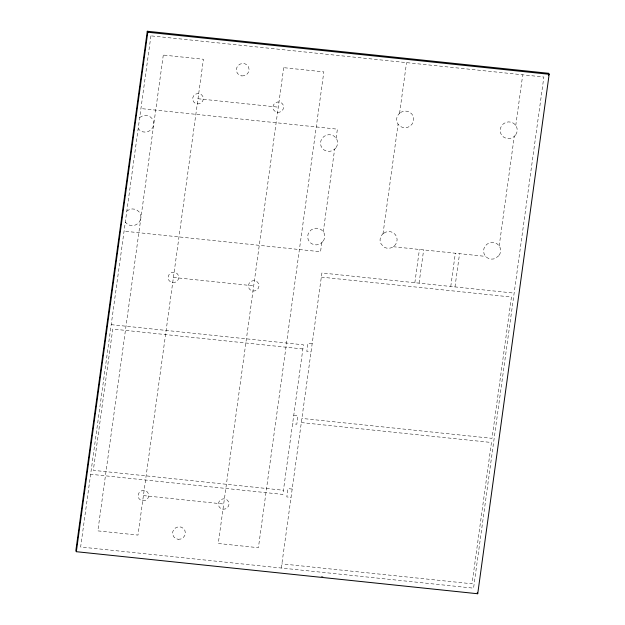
<?xml version="1.0" encoding="UTF-8"?>
<svg xmlns="http://www.w3.org/2000/svg" width="625" height="625" viewBox="0 0 625 625"><rect width="100%" height="100%" fill="white"/><g stroke="black" fill="none" stroke-linecap="round" stroke-linejoin="round"><path stroke-width="0.47" stroke-dasharray="3.12 2.34" d="M321.789 242.617L320.531 251.75L124.07 231.164M323.273 231.789L334.648 149.117M336.133 138.289L337.391 129.156L140.93 108.57M281.32 568.023L321.898 272.969L514.141 293.109M383 233.836L398.086 124.141M399.57 113.32L406.539 62.633M414.852 282.711L419.422 249.461M419.078 283.148L423.648 249.906M450.766 286.469L455.336 253.227M454.984 286.914L459.562 253.672M499.188 246.008L514.273 136.32M515.758 125.492L522.734 74.805M139.672 117.703L140.094 117.281A8.586 8.297 -27.4 0 1 152.047 118.531A8.586 8.297 -27.4 0 1 150.43 130.281A8.586 8.297 -27.4 0 1 138.477 129.031L138.18 128.531M126.812 211.211L127.234 210.781A8.586 8.297 -27.4 0 1 139.188 212.031A8.586 8.297 -27.4 0 1 137.57 223.789A8.586 8.297 -27.4 0 1 125.625 222.531L125.32 222.031M197.992 98.742L278.273 107.156M393.234 246.719L485.742 256.414M321.328 277.125L511.453 297.047L492.023 438.336L301.898 418.422M173.422 277.438L253.695 285.852M312.18 343.617L307.961 343.172L306.812 351.484L311.039 351.93M111.211 324.664L303.445 344.812L282.875 494.414L90.633 474.273M302.875 348.969L112.75 329.047L93.32 470.336L283.445 490.258M293.734 415.453L297.953 415.898L296.812 424.211L292.586 423.766M301.328 422.578L491.453 442.492L472.023 583.789L281.891 563.867M292.18 489.062L287.953 488.625L286.812 496.938L291.039 497.375M143.414 495.609L223.695 504.023M321.125 576.406L323.062 576.609M150.93 35.852L80.633 547L473.562 588.164L543.859 77.016L150.93 35.852M163.289 55.062L97.852 530.883L137.984 535.086L203.422 59.266L163.289 55.062M283.703 67.672L218.266 543.5L258.398 547.703L323.836 71.883L283.703 67.672M335.797 147.961L334.219 149.539A8.586 8.297 -27.4 0 1 322.266 148.289A8.586 8.297 -27.4 0 1 323.883 136.531A8.586 8.297 -27.4 0 1 335.836 137.789L336.945 139.648A8.586 8.297 -27.4 0 1 335.797 147.961M400 112.891L398.422 114.477A8.586 8.297 -27.4 0 0 397.273 122.781L398.383 124.648A8.586 8.297 -27.4 0 0 410.328 125.898A8.586 8.297 -27.4 0 0 411.945 114.148A8.586 8.297 -27.4 0 0 400 112.891M322.938 241.461L321.359 243.047A8.586 8.297 -27.4 0 1 309.414 241.789A8.586 8.297 -27.4 0 1 311.023 230.039A8.586 8.297 -27.4 0 1 322.977 231.289L324.086 233.148A8.586 8.297 -27.4 0 1 322.938 241.461M383.422 233.406L381.844 234.984A8.586 8.297 -27.4 0 0 380.703 243.297L383.375 246.664A8.586 8.297 -27.4 0 0 391.828 247.555L393.758 246.414A8.586 8.297 -27.4 0 0 395.375 234.656A8.586 8.297 -27.4 0 0 383.422 233.406M515.422 135.164L513.844 136.742A8.586 8.297 -27.4 0 1 501.898 135.492A8.586 8.297 -27.4 0 1 503.508 123.734A8.586 8.297 -27.4 0 1 515.461 124.992L516.57 126.852A8.586 8.297 -27.4 0 1 515.422 135.164M498.852 255.68L495.336 258.398A8.586 8.297 -27.4 0 1 486.891 257.508L485.32 256.008A8.586 8.297 -27.4 0 1 486.938 244.25A8.586 8.297 -27.4 0 1 498.891 245.508L499.992 247.367A8.586 8.297 -27.4 0 1 498.852 255.68M142.703 500.805A5.367 5.188 -27.4 0 0 148.344 493.492A5.367 5.188 -27.4 0 0 139.203 492.531A5.367 5.188 -27.4 0 0 142.703 500.805M222.977 509.219A5.367 5.188 -27.4 0 0 228.625 501.906A5.367 5.188 -27.4 0 0 219.477 500.945A5.367 5.188 -27.4 0 0 222.977 509.219M252.984 291.047A5.367 5.188 -27.4 0 0 258.625 283.727A5.367 5.188 -27.4 0 0 249.477 282.773A5.367 5.188 -27.4 0 0 252.984 291.047M172.703 282.633A5.367 5.188 -27.4 0 0 178.352 275.32A5.367 5.188 -27.4 0 0 169.203 274.359A5.367 5.188 -27.4 0 0 172.703 282.633M197.281 103.938A5.367 5.188 -27.4 0 0 202.922 96.625A5.367 5.188 -27.4 0 0 193.781 95.664A5.367 5.188 -27.4 0 0 197.281 103.938M277.555 112.352A5.367 5.188 -27.4 0 0 283.203 105.039A5.367 5.188 -27.4 0 0 274.055 104.078A5.367 5.188 -27.4 0 0 277.555 112.352M241.844 75.938A6.438 6.219 -27.4 0 0 248.625 67.164A6.438 6.219 -27.4 0 0 237.648 66.016A6.438 6.219 -27.4 0 0 241.844 75.938M178.125 539.297A6.438 6.219 -27.4 0 0 184.898 530.523A6.438 6.219 -27.4 0 0 173.922 529.367A6.438 6.219 -27.4 0 0 178.125 539.297"/><path stroke-width="0.94" d="M147.273 31.25L75.836 550.711L76.344 551.695L477.727 593.75L549.164 74.289L548.656 73.305L147.273 31.25L147.789 32.234L76.344 551.695M548.383 75.242L548.656 73.305M147.789 32.234L549.164 74.289M477.211 592.766L477.727 593.75"/></g></svg>
